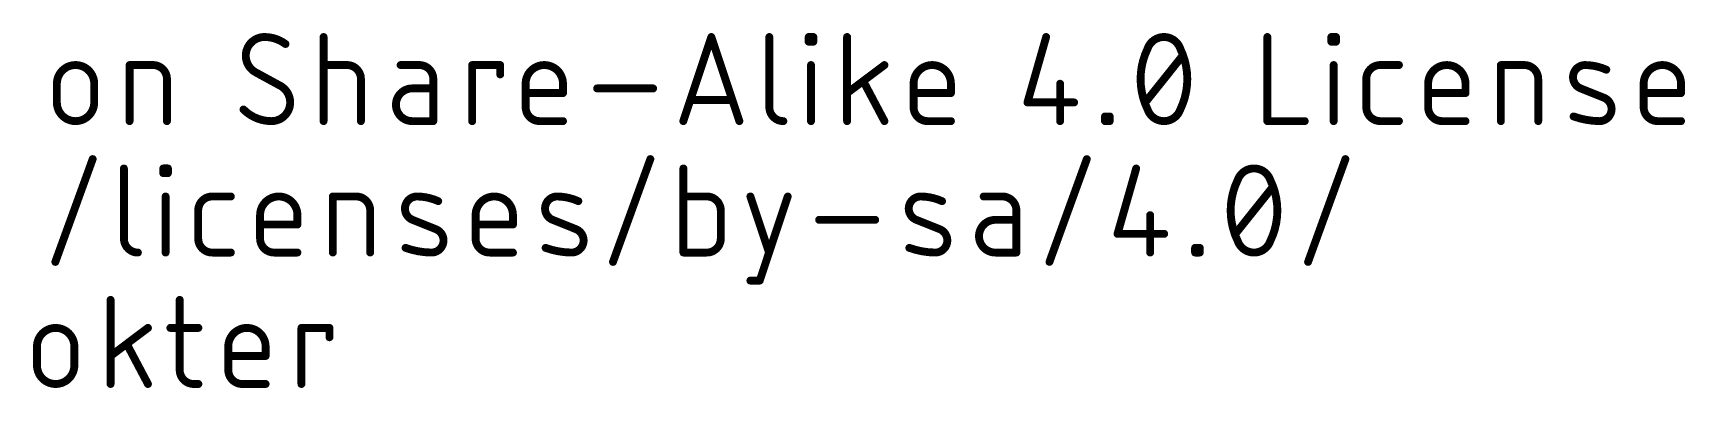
# Model space of a CAD drawing. Extents: x -29.2 to 57.4, y -10.7 to 25.5.
# Drawn here: x 25.46 to 57.41, y -10.16 to -3.3 of the extents above; entities that cross this region are included whole.
import ezdxf

# ---------------------------------------------------------------- set-up
doc = ezdxf.new("R2010")
doc.units = 0
doc.layers.add('51', color=253, linetype='CONTINUOUS')

msp = doc.modelspace()

# ---------------------------------------------------------------- linework, layer by layer
at = {"layer": '51'}
for points, const_width in [([(29.9326, -3.3782, 0.4142), (29.5713, -3.7394)], 0.1524), ([(30.339, -3.5137, 0.1623), (29.9326, -3.3782)], 0.1524), ([(29.9326, -3.3401, 1), (29.9326, -3.4163)], 0.0762), ([(29.9326, -3.4163, 1), (29.9326, -3.3401)], 0.0762), ([(30.3161, -3.5441, 1), (30.3618, -3.4832)], 0.0762), ([(31.1135, -3.3782, 1), (31.0373, -3.3782)], 0.0762), ([(38.6111, -3.3662, 1), (38.5388, -3.3902)], 0.0762), ([(38.6111, -3.3902, 1), (38.5388, -3.3662)], 0.0762), ([(39.7344, -3.3782, 1), (39.6582, -3.3782)], 0.0762), ([(40.4957, -3.3782, 1), (40.4195, -3.3782)], 0.0762), ([(40.4576, -3.3401, 1), (40.4576, -3.4163)], 0.0762), ([(40.4576, -3.4304, 1), (40.4576, -3.5066)], 0.0762), ([(40.4195, -3.4685, 1), (40.4957, -3.4685)], 0.0762), ([(40.586, -3.3782, 1), (40.5098, -3.3782)], 0.0762), ([(40.5098, -3.4685, 1), (40.586, -3.4685)], 0.0762), ([(40.5479, -3.4163, 1), (40.5479, -3.3401)], 0.0762), ([(40.5479, -3.5066, 1), (40.5479, -3.4304)], 0.0762), ([(41.2386, -3.3782, 1), (41.1624, -3.3782)], 0.0762), ([(45.0863, -3.3887, 1), (45.0131, -3.3677)], 0.0762), ([(47.3284, -3.3782, 0.3205), (47.0123, -3.604)], 0.1524), ([(47.6445, -3.604, 0.3205), (47.3284, -3.3782)], 0.1524), ([(47.3284, -3.3401, 1), (47.3284, -3.4163)], 0.0762), ([(47.3284, -3.4163, 1), (47.3284, -3.3401)], 0.0762), ([(49.3668, -3.3782, 1), (49.2906, -3.3782)], 0.0762), ([(50.6039, -3.3782, 1), (50.5277, -3.3782)], 0.0762), ([(50.5658, -3.3401, 1), (50.5658, -3.4163)], 0.0762), ([(50.5658, -3.4304, 1), (50.5658, -3.5066)], 0.0762), ([(50.5277, -3.4685, 1), (50.6039, -3.4685)], 0.0762), ([(50.6942, -3.3782, 1), (50.618, -3.3782)], 0.0762), ([(50.618, -3.4685, 1), (50.6942, -3.4685)], 0.0762), ([(50.6561, -3.4163, 1), (50.6561, -3.3401)], 0.0762), ([(50.6561, -3.5066, 1), (50.6561, -3.4304)], 0.0762), ([(29.5713, -3.7394, 0.2656), (29.752, -4.0555)], 0.1524), ([(29.6094, -3.7394, 1), (29.5332, -3.7394)], 0.0762), ([(29.5332, -3.7394, 1), (29.6094, -3.7394)], 0.0762), ([(47.0123, -3.604, 0.1139), (46.8768, -4.191)], 0.1524), ([(46.9763, -3.5916, 1), (47.0483, -3.6163)], 0.0762), ([(47.0466, -3.6207, 1), (46.9781, -3.5873)], 0.0762), ([(47.6787, -3.5873, 1), (47.6102, -3.6207)], 0.0762), ([(47.7799, -4.191, 0.1139), (47.6445, -3.604)], 0.1524), ([(47.6084, -3.6163, 1), (47.6805, -3.5916)], 0.0762), ([(47.7194, -3.7632, 1), (47.6599, -3.7156)], 0.0762), ([(26.6396, -4.2813, 1), (25.9171, -4.2813)], 0.1524), ([(27.362, -3.9201, 1), (27.2858, -3.9201)], 0.0762), ([(27.3239, -3.882, 1), (27.3239, -3.9582)], 0.0762), ([(28.0464, -4.191, 0.4142), (27.7755, -3.9201)], 0.1524), ([(27.7755, -3.882, 1), (27.7755, -3.9582)], 0.0762), ([(27.7755, -3.9582, 1), (27.7755, -3.882)], 0.0762), ([(28.0845, -4.191, 1), (28.0083, -4.191)], 0.0762), ([(28.0083, -4.191, 1), (28.0845, -4.191)], 0.0762), ([(29.7702, -4.0221, 1), (29.7337, -4.089)], 0.0762), ([(29.7326, -4.0884, 1), (29.7713, -4.0227)], 0.0762), ([(31.0754, -3.882, 1), (31.0754, -3.9582)], 0.0762), ([(31.7979, -4.191, 0.4142), (31.527, -3.9201)], 0.1524), ([(31.527, -3.882, 1), (31.527, -3.9582)], 0.0762), ([(31.527, -3.9582, 1), (31.527, -3.882)], 0.0762), ([(31.836, -4.191, 1), (31.7598, -4.191)], 0.0762), ([(31.7598, -4.191, 1), (31.836, -4.191)], 0.0762), ([(32.5652, -3.882, 1), (32.5652, -3.9582)], 0.0762), ([(33.1974, -4.191, 0.4142), (32.9264, -3.9201)], 0.1524), ([(32.9264, -3.882, 1), (32.9264, -3.9582)], 0.0762), ([(32.9264, -3.9582, 1), (32.9264, -3.882)], 0.0762), ([(33.2355, -4.191, 1), (33.1593, -4.191)], 0.0762), ([(33.1593, -4.191, 1), (33.2355, -4.191)], 0.0762), ([(33.9877, -3.9201, 1), (33.9115, -3.9201)], 0.0762), ([(33.9496, -3.882, 1), (33.9496, -3.9582)], 0.0762), ([(34.5296, -3.9201, 1), (34.4534, -3.9201)], 0.0762), ([(34.4534, -4.1007, 1), (34.5296, -4.1007)], 0.0762), ([(34.4915, -3.9582, 1), (34.4915, -3.882)], 0.0762), ([(35.7057, -4.2813, 1), (34.9832, -4.2813)], 0.1524), ([(40.5409, -3.9201, 1), (40.4647, -3.9201)], 0.0762), ([(41.9458, -3.9505, 1), (41.9001, -3.8896)], 0.0762), ([(43.2087, -4.2813, 1), (42.4862, -4.2813)], 0.1524), ([(46.8768, -4.191, 0.1139), (47.0123, -4.778)], 0.1524), ([(46.9149, -4.191, 1), (46.8387, -4.191)], 0.0762), ([(46.8387, -4.191, 1), (46.9149, -4.191)], 0.0762), ([(47.6445, -4.778, 0.1139), (47.7799, -4.191)], 0.1524), ([(47.818, -4.191, 1), (47.7418, -4.191)], 0.0762), ([(47.7418, -4.191, 1), (47.818, -4.191)], 0.0762), ([(50.649, -3.9201, 1), (50.5728, -3.9201)], 0.0762), ([(51.5124, -3.9201, 0.4142), (51.2414, -4.191)], 0.1524), ([(51.2795, -4.191, 1), (51.2033, -4.191)], 0.0762), ([(51.2033, -4.191, 1), (51.2795, -4.191)], 0.0762), ([(51.5124, -3.882, 1), (51.5124, -3.9582)], 0.0762), ([(51.5124, -3.9582, 1), (51.5124, -3.882)], 0.0762), ([(51.8736, -3.9582, 1), (51.8736, -3.882)], 0.0762), ([(53.1606, -4.2813, 1), (52.4381, -4.2813)], 0.1524), ([(53.883, -3.9201, 1), (53.8068, -3.9201)], 0.0762), ([(53.8449, -3.882, 1), (53.8449, -3.9582)], 0.0762), ([(54.5674, -4.191, 0.4142), (54.2964, -3.9201)], 0.1524), ([(54.2964, -3.882, 1), (54.2964, -3.9582)], 0.0762), ([(54.2964, -3.9582, 1), (54.2964, -3.882)], 0.0762), ([(54.6055, -4.191, 1), (54.5293, -4.191)], 0.0762), ([(54.5293, -4.191, 1), (54.6055, -4.191)], 0.0762), ([(55.4775, -3.9201, 0.8318), (55.3872, -4.3716)], 0.1524), ([(55.478, -3.882, 1), (55.4769, -3.9582)], 0.0762), ([(55.8839, -4.0104, 0.1026), (55.4775, -3.9201)], 0.1524), ([(55.4769, -3.9582, 1), (55.478, -3.882)], 0.0762), ([(55.8682, -4.0451, 1), (55.8995, -3.9756)], 0.0762), ([(57.3289, -4.2813, 1), (56.6064, -4.2813)], 0.1524), ([(25.9552, -4.2813, 1), (25.879, -4.2813)], 0.0762), ([(25.879, -4.2813, 1), (25.9552, -4.2813)], 0.0762), ([(26.6777, -4.2813, 1), (26.6015, -4.2813)], 0.0762), ([(26.6015, -4.2813, 1), (26.6777, -4.2813)], 0.0762), ([(30.268, -4.2936, 1), (30.2293, -4.3593)], 0.0762), ([(30.4293, -4.6426, 0.2656), (30.2487, -4.3265)], 0.1524), ([(30.2304, -4.3599, 1), (30.2669, -4.293)], 0.0762), ([(32.791, -4.3716, 1), (32.791, -5.0038)], 0.1524), ([(32.791, -4.3335, 1), (32.791, -4.4097)], 0.0762), ([(32.791, -4.4097, 1), (32.791, -4.3335)], 0.0762), ([(33.1974, -4.4097, 1), (33.1974, -4.3335)], 0.0762), ([(35.0213, -4.2813, 1), (34.9451, -4.2813)], 0.0762), ([(34.9451, -4.2813, 1), (35.0213, -4.2813)], 0.0762), ([(34.9832, -4.4238, 1), (34.9832, -4.5)], 0.0762), ([(35.7438, -4.2813, 1), (35.6676, -4.2813)], 0.0762), ([(35.6676, -4.2813, 1), (35.7438, -4.2813)], 0.0762), ([(35.6676, -4.4619, 1), (35.7438, -4.4619)], 0.0762), ([(35.7057, -4.5, 1), (35.7057, -4.4238)], 0.0762), ([(36.3657, -4.3335, 1), (36.3657, -4.4097)], 0.0762), ([(37.4494, -4.4097, 1), (37.4494, -4.3335)], 0.0762), ([(41.1776, -4.4315, 1), (41.2233, -4.4924)], 0.0762), ([(41.5502, -4.2183, 1), (41.4829, -4.254)], 0.0762), ([(42.5243, -4.2813, 1), (42.4481, -4.2813)], 0.0762), ([(42.4481, -4.2813, 1), (42.5243, -4.2813)], 0.0762), ([(42.4862, -4.4238, 1), (42.4862, -4.5)], 0.0762), ([(43.2468, -4.2813, 1), (43.1706, -4.2813)], 0.0762), ([(43.1706, -4.2813, 1), (43.2468, -4.2813)], 0.0762), ([(43.1706, -4.4619, 1), (43.2468, -4.4619)], 0.0762), ([(43.2087, -4.5, 1), (43.2087, -4.4238)], 0.0762), ([(45.3587, -4.2813, 1), (45.2825, -4.2813)], 0.0762), ([(52.4762, -4.2813, 1), (52.4, -4.2813)], 0.0762), ([(52.4, -4.2813, 1), (52.4762, -4.2813)], 0.0762), ([(52.4381, -4.4238, 1), (52.4381, -4.5)], 0.0762), ([(53.1987, -4.2813, 1), (53.1225, -4.2813)], 0.0762), ([(53.1225, -4.2813, 1), (53.1987, -4.2813)], 0.0762), ([(53.1225, -4.4619, 1), (53.1987, -4.4619)], 0.0762), ([(53.1606, -4.5, 1), (53.1606, -4.4238)], 0.0762), ([(55.4013, -4.3363, 1), (55.373, -4.407)], 0.0762), ([(55.373, -4.407, 1), (55.4013, -4.3362)], 0.0762), ([(56.6445, -4.2813, 1), (56.5683, -4.2813)], 0.0762), ([(56.5683, -4.2813, 1), (56.6445, -4.2813)], 0.0762), ([(56.6064, -4.4238, 1), (56.6064, -4.5)], 0.0762), ([(57.367, -4.2813, 1), (57.2908, -4.2813)], 0.0762), ([(57.2908, -4.2813, 1), (57.367, -4.2813)], 0.0762), ([(57.2908, -4.4619, 1), (57.367, -4.4619)], 0.0762), ([(57.3289, -4.5, 1), (57.3289, -4.4238)], 0.0762), ([(25.9171, -4.6426, 1), (26.6396, -4.6426)], 0.1524), ([(25.9552, -4.6426, 1), (25.879, -4.6426)], 0.0762), ([(25.879, -4.6426, 1), (25.9552, -4.6426)], 0.0762), ([(26.6777, -4.6426, 1), (26.6015, -4.6426)], 0.0762), ([(26.6015, -4.6426, 1), (26.6777, -4.6426)], 0.0762), ([(29.5532, -4.7512, 1), (29.4991, -4.8049)], 0.0762), ([(29.5262, -4.778, 0.2), (30.0681, -5.0038)], 0.1524), ([(30.0681, -5.0038, 0.4142), (30.4293, -4.6426)], 0.1524), ([(30.4674, -4.6426, 1), (30.3912, -4.6426)], 0.0762), ([(30.3912, -4.6426, 1), (30.4674, -4.6426)], 0.0762), ([(34.9832, -4.7329, 0.4142), (35.2541, -5.0038)], 0.1524), ([(35.0213, -4.7329, 1), (34.9451, -4.7329)], 0.0762), ([(34.9451, -4.7329, 1), (35.0213, -4.7329)], 0.0762), ([(38.1685, -4.5593, 1), (38.1685, -4.6355)], 0.0762), ([(38.9813, -4.6355, 1), (38.9813, -4.5593)], 0.0762), ([(39.6963, -4.7329, 0.4142), (39.9672, -5.0038)], 0.1524), ([(39.7344, -4.7329, 1), (39.6582, -4.7329)], 0.0762), ([(39.6582, -4.7329, 1), (39.7344, -4.7329)], 0.0762), ([(42.4862, -4.7329, 0.4142), (42.7571, -5.0038)], 0.1524), ([(42.5243, -4.7329, 1), (42.4481, -4.7329)], 0.0762), ([(42.4481, -4.7329, 1), (42.5243, -4.7329)], 0.0762), ([(44.6518, -4.6321, 1), (44.7251, -4.653)], 0.0762), ([(44.6885, -4.6045, 1), (44.6885, -4.6807)], 0.0762), ([(45.5916, -4.6807, 1), (45.5916, -4.6045)], 0.0762), ([(46.9374, -4.6188, 1), (46.9969, -4.6664)], 0.0762), ([(47.0123, -4.778, 0.3205), (47.3284, -5.0038)], 0.1524), ([(47.0483, -4.7657, 1), (46.9763, -4.7904)], 0.0762), ([(46.9781, -4.7947, 1), (47.0466, -4.7613)], 0.0762), ([(47.3284, -5.0038, 0.3205), (47.6445, -4.778)], 0.1524), ([(47.6102, -4.7613, 1), (47.6787, -4.7947)], 0.0762), ([(47.6805, -4.7904, 1), (47.6084, -4.7657)], 0.0762), ([(51.2414, -4.7329, 0.4142), (51.5124, -5.0038)], 0.1524), ([(51.2795, -4.7329, 1), (51.2033, -4.7329)], 0.0762), ([(51.2033, -4.7329, 1), (51.2795, -4.7329)], 0.0762), ([(52.4381, -4.7329, 0.4142), (52.709, -5.0038)], 0.1524), ([(52.4762, -4.7329, 1), (52.4, -4.7329)], 0.0762), ([(52.4, -4.7329, 1), (52.4762, -4.7329)], 0.0762), ([(55.7484, -5.0038, 0.8318), (55.8387, -4.5522)], 0.1524), ([(55.8529, -4.5169, 1), (55.8246, -4.5876)], 0.0762), ([(55.8246, -4.5876, 1), (55.8529, -4.5169)], 0.0762), ([(56.6064, -4.7329, 0.4142), (56.8773, -5.0038)], 0.1524), ([(56.6445, -4.7329, 1), (56.5683, -4.7329)], 0.0762), ([(56.5683, -4.7329, 1), (56.6445, -4.7329)], 0.0762), ([(27.2858, -5.0038, 1), (27.362, -5.0038)], 0.0762), ([(28.0083, -5.0038, 1), (28.0845, -5.0038)], 0.0762), ([(30.0681, -4.9657, 1), (30.0681, -5.0419)], 0.0762), ([(30.0681, -5.0419, 1), (30.0681, -4.9657)], 0.0762), ([(31.0373, -5.0038, 1), (31.1135, -5.0038)], 0.0762), ([(31.7598, -5.0038, 1), (31.836, -5.0038)], 0.0762), ([(32.791, -4.9657, 1), (32.791, -5.0419)], 0.0762), ([(32.791, -5.0419, 1), (32.791, -4.9657)], 0.0762), ([(33.1593, -5.0038, 1), (33.2355, -5.0038)], 0.0762), ([(33.1974, -5.0419, 1), (33.1974, -4.9657)], 0.0762), ([(33.9115, -5.0038, 1), (33.9877, -5.0038)], 0.0762), ([(35.2541, -4.9657, 1), (35.2541, -5.0419)], 0.0762), ([(35.2541, -5.0419, 1), (35.2541, -4.9657)], 0.0762), ([(35.7057, -5.0419, 1), (35.7057, -4.9657)], 0.0762), ([(37.9969, -4.9918, 1), (38.0692, -5.0158)], 0.0762), ([(39.0806, -5.0158, 1), (39.1529, -4.9918)], 0.0762), ([(39.9672, -5.0419, 1), (39.9672, -4.9657)], 0.0762), ([(40.4647, -5.0038, 1), (40.5409, -5.0038)], 0.0762), ([(41.1624, -5.0038, 1), (41.2386, -5.0038)], 0.0762), ([(41.8893, -5.0216, 1), (41.9566, -4.986)], 0.0762), ([(42.7571, -4.9657, 1), (42.7571, -5.0419)], 0.0762), ([(42.7571, -5.0419, 1), (42.7571, -4.9657)], 0.0762), ([(43.2087, -5.0419, 1), (43.2087, -4.9657)], 0.0762), ([(45.2825, -5.0038, 1), (45.3587, -5.0038)], 0.0762), ([(46.2272, -4.9135, 1), (46.151, -4.9135)], 0.0762), ([(46.1891, -4.8754, 1), (46.1891, -4.9516)], 0.0762), ([(46.1891, -4.9657, 1), (46.1891, -5.0419)], 0.0762), ([(46.151, -5.0038, 1), (46.2272, -5.0038)], 0.0762), ([(46.3175, -4.9135, 1), (46.2413, -4.9135)], 0.0762), ([(46.2413, -5.0038, 1), (46.3175, -5.0038)], 0.0762), ([(46.2794, -4.9516, 1), (46.2794, -4.8754)], 0.0762), ([(46.2794, -5.0419, 1), (46.2794, -4.9657)], 0.0762), ([(47.3284, -4.9657, 1), (47.3284, -5.0419)], 0.0762), ([(47.3284, -5.0419, 1), (47.3284, -4.9657)], 0.0762), ([(49.3287, -4.9657, 1), (49.3287, -5.0419)], 0.0762), ([(49.2906, -5.0038, 1), (49.3668, -5.0038)], 0.0762), ([(50.0512, -5.0419, 1), (50.0512, -4.9657)], 0.0762), ([(50.5728, -5.0038, 1), (50.649, -5.0038)], 0.0762), ([(51.5124, -4.9657, 1), (51.5124, -5.0419)], 0.0762), ([(51.5124, -5.0419, 1), (51.5124, -4.9657)], 0.0762), ([(51.8736, -5.0419, 1), (51.8736, -4.9657)], 0.0762), ([(52.709, -4.9657, 1), (52.709, -5.0419)], 0.0762), ([(52.709, -5.0419, 1), (52.709, -4.9657)], 0.0762), ([(53.1606, -5.0419, 1), (53.1606, -4.9657)], 0.0762), ([(53.8068, -5.0038, 1), (53.883, -5.0038)], 0.0762), ([(54.5293, -5.0038, 1), (54.6055, -5.0038)], 0.0762), ([(55.2646, -4.8776, 1), (55.2388, -4.9493)], 0.0762), ([(55.2517, -4.9135, 0.083), (55.7484, -5.0038)], 0.1524), ([(55.7489, -4.9657, 1), (55.7479, -5.0419)], 0.0762), ([(55.7479, -5.0419, 1), (55.7489, -4.9657)], 0.0762), ([(56.8773, -4.9657, 1), (56.8773, -5.0419)], 0.0762), ([(56.8773, -5.0419, 1), (56.8773, -4.9657)], 0.0762), ([(57.3289, -5.0419, 1), (57.3289, -4.9657)], 0.0762), ([(26.6458, -5.7506, 1), (26.5742, -5.7246)], 0.0762), ([(37.4313, -5.7506, 1), (37.3597, -5.7246)], 0.0762), ([(45.8722, -5.7506, 1), (45.8006, -5.7246)], 0.0762), ([(50.8742, -5.7506, 1), (50.8025, -5.7246)], 0.0762), ([(27.2519, -5.9182, 1), (27.1757, -5.9182)], 0.0762), ([(28.0132, -5.9182, 1), (27.937, -5.9182)], 0.0762), ([(27.9751, -5.8801, 1), (27.9751, -5.9563)], 0.0762), ([(27.9751, -5.9704, 1), (27.9751, -6.0466)], 0.0762), ([(27.937, -6.0085, 1), (28.0132, -6.0085)], 0.0762), ([(28.1035, -5.9182, 1), (28.0273, -5.9182)], 0.0762), ([(28.0273, -6.0085, 1), (28.1035, -6.0085)], 0.0762), ([(28.0654, -5.9563, 1), (28.0654, -5.8801)], 0.0762), ([(28.0654, -6.0466, 1), (28.0654, -5.9704)], 0.0762), ([(38.0732, -5.9182, 1), (37.997, -5.9182)], 0.0762), ([(46.8283, -5.9287, 1), (46.755, -5.9077)], 0.0762), ([(48.7542, -6.144, 0.1139), (48.6187, -6.731)], 0.1524), ([(49.0703, -5.9182, 0.3205), (48.7542, -6.144)], 0.1524), ([(48.7885, -6.1607, 1), (48.72, -6.1273)], 0.0762), ([(49.3864, -6.144, 0.3205), (49.0703, -5.9182)], 0.1524), ([(49.0703, -5.8801, 1), (49.0703, -5.9563)], 0.0762), ([(49.0703, -5.9563, 1), (49.0703, -5.8801)], 0.0762), ([(49.4206, -6.1273, 1), (49.3521, -6.1607)], 0.0762), ([(49.5219, -6.731, 0.1139), (49.3864, -6.144)], 0.1524), ([(28.0584, -6.4601, 1), (27.9822, -6.4601)], 0.0762), ([(28.9217, -6.4601, 0.4142), (28.6508, -6.731)], 0.1524), ([(28.9217, -6.422, 1), (28.9217, -6.4982)], 0.0762), ([(28.9217, -6.4982, 1), (28.9217, -6.422)], 0.0762), ([(29.2829, -6.4982, 1), (29.2829, -6.422)], 0.0762), ([(30.5699, -6.8213, 1), (29.8474, -6.8213)], 0.1524), ([(31.2923, -6.4601, 1), (31.2161, -6.4601)], 0.0762), ([(31.2542, -6.422, 1), (31.2542, -6.4982)], 0.0762), ([(31.9767, -6.731, 0.4142), (31.7058, -6.4601)], 0.1524), ([(31.7058, -6.422, 1), (31.7058, -6.4982)], 0.0762), ([(31.7058, -6.4982, 1), (31.7058, -6.422)], 0.0762), ([(32.8868, -6.4601, 0.8318), (32.7965, -6.9116)], 0.1524), ([(32.8873, -6.422, 1), (32.8862, -6.4982)], 0.0762), ([(33.2932, -6.5504, 0.1026), (32.8868, -6.4601)], 0.1524), ([(32.8862, -6.4982, 1), (32.8873, -6.422)], 0.0762), ([(34.7382, -6.8213, 1), (34.0157, -6.8213)], 0.1524), ([(35.5962, -6.4601, 0.8318), (35.5059, -6.9116)], 0.1524), ([(36.0026, -6.5504, 0.1026), (35.5962, -6.4601)], 0.1524), ([(35.5968, -6.422, 1), (35.5957, -6.4982)], 0.0762), ([(35.5957, -6.4982, 1), (35.5968, -6.422)], 0.0762), ([(38.0351, -6.422, 1), (38.0351, -6.4982)], 0.0762), ([(38.7576, -6.731, 0.4142), (38.4866, -6.4601)], 0.1524), ([(38.4866, -6.422, 1), (38.4866, -6.4982)], 0.0762), ([(38.4866, -6.4982, 1), (38.4866, -6.422)], 0.0762), ([(39.3665, -6.448, 1), (39.2942, -6.4721)], 0.0762), ([(40.089, -6.4721, 1), (40.0167, -6.448)], 0.0762), ([(42.6302, -6.4601, 0.8318), (42.5399, -6.9116)], 0.1524), ([(43.0366, -6.5504, 0.1026), (42.6302, -6.4601)], 0.1524), ([(42.6308, -6.422, 1), (42.6297, -6.4982)], 0.0762), ([(42.6297, -6.4982, 1), (42.6308, -6.422)], 0.0762), ([(43.8422, -6.422, 1), (43.8422, -6.4982)], 0.0762), ([(44.4743, -6.731, 0.4142), (44.2034, -6.4601)], 0.1524), ([(44.2034, -6.422, 1), (44.2034, -6.4982)], 0.0762), ([(44.2034, -6.4982, 1), (44.2034, -6.422)], 0.0762), ([(48.7182, -6.1316, 1), (48.7903, -6.1563)], 0.0762), ([(49.3503, -6.1563, 1), (49.4224, -6.1316)], 0.0762), ([(49.4613, -6.3032, 1), (49.4018, -6.2556)], 0.0762), ([(28.6889, -6.731, 1), (28.6127, -6.731)], 0.0762), ([(28.6127, -6.731, 1), (28.6889, -6.731)], 0.0762), ([(32.0148, -6.731, 1), (31.9386, -6.731)], 0.0762), ([(31.9386, -6.731, 1), (32.0148, -6.731)], 0.0762), ([(33.2776, -6.5851, 1), (33.3088, -6.5156)], 0.0762), ([(35.987, -6.5851, 1), (36.0182, -6.5156)], 0.0762), ([(38.7957, -6.731, 1), (38.7195, -6.731)], 0.0762), ([(38.7195, -6.731, 1), (38.7957, -6.731)], 0.0762), ([(43.021, -6.5851, 1), (43.0523, -6.5156)], 0.0762), ([(44.5124, -6.731, 1), (44.4362, -6.731)], 0.0762), ([(44.4362, -6.731, 1), (44.5124, -6.731)], 0.0762), ([(48.6187, -6.731, 0.1139), (48.7542, -7.318)], 0.1524), ([(48.6568, -6.731, 1), (48.5806, -6.731)], 0.0762), ([(48.5806, -6.731, 1), (48.6568, -6.731)], 0.0762), ([(49.3864, -7.318, 0.1139), (49.5219, -6.731)], 0.1524), ([(49.56, -6.731, 1), (49.4838, -6.731)], 0.0762), ([(49.4838, -6.731, 1), (49.56, -6.731)], 0.0762), ([(29.8855, -6.8213, 1), (29.8093, -6.8213)], 0.0762), ([(29.8093, -6.8213, 1), (29.8855, -6.8213)], 0.0762), ([(29.8474, -6.9638, 1), (29.8474, -7.04)], 0.0762), ([(30.608, -6.8213, 1), (30.5318, -6.8213)], 0.0762), ([(30.5318, -6.8213, 1), (30.608, -6.8213)], 0.0762), ([(30.5318, -7.0019, 1), (30.608, -7.0019)], 0.0762), ([(30.5699, -7.04, 1), (30.5699, -6.9638)], 0.0762), ([(32.8106, -6.8763, 1), (32.7823, -6.947)], 0.0762), ([(32.7823, -6.947, 1), (32.8106, -6.8762)], 0.0762), ([(33.1577, -7.5438, 0.8318), (33.248, -7.0922)], 0.1524), ([(33.2622, -7.0569, 1), (33.2339, -7.1276)], 0.0762), ([(33.2339, -7.1276, 1), (33.2622, -7.0569)], 0.0762), ([(34.0538, -6.8213, 1), (33.9776, -6.8213)], 0.0762), ([(33.9776, -6.8213, 1), (34.0538, -6.8213)], 0.0762), ([(34.0157, -6.9638, 1), (34.0157, -7.04)], 0.0762), ([(34.7763, -6.8213, 1), (34.7001, -6.8213)], 0.0762), ([(34.7001, -6.8213, 1), (34.7763, -6.8213)], 0.0762), ([(34.7001, -7.0019, 1), (34.7763, -7.0019)], 0.0762), ([(34.7382, -7.04, 1), (34.7382, -6.9638)], 0.0762), ([(35.52, -6.8763, 1), (35.4917, -6.947)], 0.0762), ([(35.4917, -6.947, 1), (35.52, -6.8762)], 0.0762), ([(35.8671, -7.5438, 0.8318), (35.9575, -7.0922)], 0.1524), ([(35.9716, -7.0569, 1), (35.9433, -7.1276)], 0.0762), ([(35.9433, -7.1276, 1), (35.9716, -7.0569)], 0.0762), ([(40.6607, -6.8735, 1), (40.6607, -6.9497)], 0.0762), ([(41.7445, -6.9497, 1), (41.7445, -6.8735)], 0.0762), ([(42.5541, -6.8763, 1), (42.5258, -6.947)], 0.0762), ([(42.5258, -6.947, 1), (42.5541, -6.8762)], 0.0762), ([(42.9012, -7.5438, 0.8318), (42.9915, -7.0922)], 0.1524), ([(43.0056, -7.0569, 1), (42.9773, -7.1276)], 0.0762), ([(42.9773, -7.1276, 1), (43.0056, -7.0569)], 0.0762), ([(44.0679, -6.9116, 1), (44.0679, -7.5438)], 0.1524), ([(44.0679, -6.8735, 1), (44.0679, -6.9497)], 0.0762), ([(44.0679, -6.9497, 1), (44.0679, -6.8735)], 0.0762), ([(44.4743, -6.9497, 1), (44.4743, -6.8735)], 0.0762), ([(47.1007, -6.8213, 1), (47.0245, -6.8213)], 0.0762), ([(27.2138, -7.2729, 0.4142), (27.4847, -7.5438)], 0.1524), ([(27.2519, -7.2729, 1), (27.1757, -7.2729)], 0.0762), ([(27.1757, -7.2729, 1), (27.2519, -7.2729)], 0.0762), ([(28.6508, -7.2729, 0.4142), (28.9217, -7.5438)], 0.1524), ([(28.6889, -7.2729, 1), (28.6127, -7.2729)], 0.0762), ([(28.6127, -7.2729, 1), (28.6889, -7.2729)], 0.0762), ([(29.8474, -7.2729, 0.4142), (30.1183, -7.5438)], 0.1524), ([(29.8855, -7.2729, 1), (29.8093, -7.2729)], 0.0762), ([(29.8093, -7.2729, 1), (29.8855, -7.2729)], 0.0762), ([(34.0157, -7.2729, 0.4142), (34.2867, -7.5438)], 0.1524), ([(34.0538, -7.2729, 1), (33.9776, -7.2729)], 0.0762), ([(33.9776, -7.2729, 1), (34.0538, -7.2729)], 0.0762), ([(38.4866, -7.5438, 0.4142), (38.7576, -7.2729)], 0.1524), ([(38.7956, -7.2729, 1), (38.7195, -7.2729)], 0.0762), ([(38.7195, -7.2729, 1), (38.7957, -7.2729)], 0.0762), ([(46.3937, -7.1721, 1), (46.467, -7.193)], 0.0762), ([(46.4304, -7.1445, 1), (46.4304, -7.2207)], 0.0762), ([(47.3335, -7.2207, 1), (47.3335, -7.1445)], 0.0762), ([(48.6793, -7.1588, 1), (48.7388, -7.2064)], 0.0762), ([(48.7542, -7.318, 0.3205), (49.0703, -7.5438)], 0.1524), ([(48.7903, -7.3057, 1), (48.7182, -7.3304)], 0.0762), ([(48.72, -7.3347, 1), (48.7885, -7.3013)], 0.0762), ([(49.0703, -7.5438, 0.3205), (49.3864, -7.318)], 0.1524), ([(49.3521, -7.3013, 1), (49.4206, -7.3347)], 0.0762), ([(49.4224, -7.3304, 1), (49.3504, -7.3057)], 0.0762), ([(27.4847, -7.5819, 1), (27.4847, -7.5057)], 0.0762), ([(27.9822, -7.5438, 1), (28.0584, -7.5438)], 0.0762), ([(28.9217, -7.5057, 1), (28.9217, -7.5819)], 0.0762), ([(28.9217, -7.5819, 1), (28.9217, -7.5057)], 0.0762), ([(29.2829, -7.5819, 1), (29.2829, -7.5057)], 0.0762), ([(30.1183, -7.5057, 1), (30.1183, -7.5819)], 0.0762), ([(30.1183, -7.5819, 1), (30.1183, -7.5057)], 0.0762), ([(30.5699, -7.5819, 1), (30.5699, -7.5057)], 0.0762), ([(31.2161, -7.5438, 1), (31.2923, -7.5438)], 0.0762), ([(31.9386, -7.5438, 1), (32.0148, -7.5438)], 0.0762), ([(32.6739, -7.4176, 1), (32.6481, -7.4893)], 0.0762), ([(32.661, -7.4535, 0.083), (33.1577, -7.5438)], 0.1524), ([(33.1583, -7.5057, 1), (33.1572, -7.5819)], 0.0762), ([(33.1572, -7.5819, 1), (33.1583, -7.5057)], 0.0762), ([(34.2867, -7.5057, 1), (34.2867, -7.5819)], 0.0762), ([(34.2867, -7.5819, 1), (34.2867, -7.5057)], 0.0762), ([(34.7382, -7.5819, 1), (34.7382, -7.5057)], 0.0762), ([(35.3833, -7.4176, 1), (35.3575, -7.4893)], 0.0762), ([(35.3704, -7.4535, 0.083), (35.8671, -7.5438)], 0.1524), ([(35.8677, -7.5057, 1), (35.8666, -7.5819)], 0.0762), ([(35.8666, -7.5819, 1), (35.8677, -7.5057)], 0.0762), ([(38.0351, -7.5057, 1), (38.0351, -7.5819)], 0.0762), ([(37.997, -7.5438, 1), (38.0732, -7.5438)], 0.0762), ([(38.4866, -7.5057, 1), (38.4866, -7.5819)], 0.0762), ([(38.4866, -7.5819, 1), (38.4866, -7.5057)], 0.0762), ([(39.6554, -7.5558, 1), (39.7277, -7.5318)], 0.0762), ([(42.4174, -7.4176, 1), (42.3916, -7.4893)], 0.0762), ([(42.4045, -7.4535, 0.083), (42.9012, -7.5438)], 0.1524), ([(42.9017, -7.5057, 1), (42.9006, -7.5819)], 0.0762), ([(42.9006, -7.5819, 1), (42.9017, -7.5057)], 0.0762), ([(44.0679, -7.5057, 1), (44.0679, -7.5819)], 0.0762), ([(44.0679, -7.5819, 1), (44.0679, -7.5057)], 0.0762), ([(44.4362, -7.5438, 1), (44.5124, -7.5438)], 0.0762), ([(44.4743, -7.5819, 1), (44.4743, -7.5057)], 0.0762), ([(47.0245, -7.5438, 1), (47.1007, -7.5438)], 0.0762), ([(47.9691, -7.4535, 1), (47.8929, -7.4535)], 0.0762), ([(47.931, -7.4154, 1), (47.931, -7.4916)], 0.0762), ([(47.931, -7.5057, 1), (47.931, -7.5819)], 0.0762), ([(47.8929, -7.5438, 1), (47.9691, -7.5438)], 0.0762), ([(48.0594, -7.4535, 1), (47.9832, -7.4535)], 0.0762), ([(47.9832, -7.5438, 1), (48.0594, -7.5438)], 0.0762), ([(48.0213, -7.4916, 1), (48.0213, -7.4154)], 0.0762), ([(48.0213, -7.5819, 1), (48.0213, -7.5057)], 0.0762), ([(49.0703, -7.5057, 1), (49.0703, -7.5819)], 0.0762), ([(49.0703, -7.5819, 1), (49.0703, -7.5057)], 0.0762), ([(25.8517, -7.7114, 1), (25.9233, -7.7374)], 0.0762), ([(36.6372, -7.7114, 1), (36.7088, -7.7374)], 0.0762), ([(45.0781, -7.7114, 1), (45.1497, -7.7374)], 0.0762), ([(50.0801, -7.7114, 1), (50.1517, -7.7374)], 0.0762), ([(39.3303, -8.0476, 1), (39.3303, -8.1238)], 0.0762), ([(39.4748, -8.0736, 1), (39.5471, -8.0977)], 0.0762), ([(39.511, -8.1238, 1), (39.511, -8.0476)], 0.0762), ([(26.9944, -8.4582, 1), (26.9182, -8.4582)], 0.0762), ([(28.331, -8.4582, 1), (28.2548, -8.4582)], 0.0762), ([(26.2551, -9.3613, 1), (25.5326, -9.3613)], 0.1524), ([(27.7016, -9.0305, 1), (27.6559, -8.9696)], 0.0762), ([(28.1123, -8.962, 1), (28.1123, -9.0382)], 0.0762), ([(28.6542, -9.0382, 1), (28.6542, -8.962)], 0.0762), ([(29.9545, -9.3613, 1), (29.232, -9.3613)], 0.1524), ([(30.6854, -9.0001, 1), (30.6092, -9.0001)], 0.0762), ([(30.6473, -8.962, 1), (30.6473, -9.0382)], 0.0762), ([(31.2273, -9.0001, 1), (31.1511, -9.0001)], 0.0762), ([(31.1892, -9.0382, 1), (31.1892, -8.962)], 0.0762), ([(27.3061, -9.2983, 1), (27.2387, -9.334)], 0.0762), ([(31.1511, -9.1807, 1), (31.2273, -9.1807)], 0.0762), ([(25.5707, -9.3613, 1), (25.4945, -9.3613)], 0.0762), ([(25.4945, -9.3613, 1), (25.5707, -9.3613)], 0.0762), ([(26.2932, -9.3613, 1), (26.217, -9.3613)], 0.0762), ([(26.217, -9.3613, 1), (26.2932, -9.3613)], 0.0762), ([(26.9334, -9.5115, 1), (26.9792, -9.5724)], 0.0762), ([(29.2701, -9.3613, 1), (29.1939, -9.3613)], 0.0762), ([(29.1939, -9.3613, 1), (29.2701, -9.3613)], 0.0762), ([(29.232, -9.5038, 1), (29.232, -9.58)], 0.0762), ([(29.9926, -9.3613, 1), (29.9164, -9.3613)], 0.0762), ([(29.9164, -9.3613, 1), (29.9926, -9.3613)], 0.0762), ([(29.9164, -9.5419, 1), (29.9926, -9.5419)], 0.0762), ([(29.9545, -9.58, 1), (29.9545, -9.5038)], 0.0762), ([(25.5326, -9.7226, 1), (26.2551, -9.7226)], 0.1524), ([(25.5707, -9.7226, 1), (25.4945, -9.7226)], 0.0762), ([(25.4945, -9.7226, 1), (25.5707, -9.7226)], 0.0762), ([(26.2932, -9.7226, 1), (26.217, -9.7226)], 0.0762), ([(26.217, -9.7226, 1), (26.2932, -9.7226)], 0.0762), ([(28.2929, -9.8129, 0.4142), (28.5638, -10.0838)], 0.1524), ([(28.331, -9.8129, 1), (28.2548, -9.8129)], 0.0762), ([(28.2548, -9.8129, 1), (28.331, -9.8129)], 0.0762), ([(29.232, -9.8129, 0.4142), (29.5029, -10.0838)], 0.1524), ([(29.2701, -9.8129, 1), (29.1939, -9.8129)], 0.0762), ([(29.1939, -9.8129, 1), (29.2701, -9.8129)], 0.0762), ([(26.9182, -10.0838, 1), (26.9944, -10.0838)], 0.0762), ([(27.6451, -10.1016, 1), (27.7125, -10.066)], 0.0762), ([(28.5638, -10.0457, 1), (28.5638, -10.1219)], 0.0762), ([(28.5638, -10.1219, 1), (28.5638, -10.0457)], 0.0762), ([(28.6542, -10.1219, 1), (28.6542, -10.0457)], 0.0762), ([(29.5029, -10.0457, 1), (29.5029, -10.1219)], 0.0762), ([(29.5029, -10.1219, 1), (29.5029, -10.0457)], 0.0762), ([(29.9545, -10.1219, 1), (29.9545, -10.0457)], 0.0762), ([(30.6092, -10.0838, 1), (30.6854, -10.0838)], 0.0762)]:
    msp.add_lwpolyline(points, format="xyb", dxfattribs=dict(at, const_width=const_width))
at = {"layer": '51', "const_width": 0.1524}
for points in [[(31.0754, -5.0038), (31.0754, -3.3782)], [(38.033, -5.0038), (38.5749, -3.3782)], [(38.5749, -3.3782), (39.1168, -5.0038)], [(39.6963, -3.3782), (39.6963, -4.7329)], [(40.4576, -3.4685), (40.4576, -3.3782)], [(40.4576, -3.3782), (40.5479, -3.3782)], [(40.5479, -3.4685), (40.4576, -3.4685)], [(40.5479, -3.3782), (40.5479, -3.4685)], [(41.2005, -5.0038), (41.2005, -3.3782)], [(45.0497, -3.3782), (44.6885, -4.6426)], [(49.3287, -3.3782), (49.3287, -5.0038)], [(50.5658, -3.4685), (50.5658, -3.3782)], [(50.5658, -3.3782), (50.6561, -3.3782)], [(50.6561, -3.4685), (50.5658, -3.4685)], [(50.6561, -3.3782), (50.6561, -3.4685)], [(46.9671, -4.6426), (47.6896, -3.7394)], [(27.3239, -5.0038), (27.3239, -3.9201)], [(27.3239, -3.9201), (27.7755, -3.9201)], [(28.0464, -4.191), (28.0464, -5.0038)], [(30.2487, -4.3265), (29.752, -4.0555)], [(31.0754, -3.9201), (31.527, -3.9201)], [(31.7979, -4.191), (31.7979, -5.0038)], [(32.9264, -3.9201), (32.5652, -3.9201)], [(33.1974, -5.0038), (33.1974, -4.191)], [(33.9496, -5.0038), (33.9496, -3.9201)], [(33.9496, -3.9201), (34.4915, -3.9201)], [(34.4915, -3.9201), (34.4915, -4.1007)], [(40.5028, -5.0038), (40.5028, -3.9201)], [(41.923, -3.9201), (41.2005, -4.4619)], [(50.6109, -5.0038), (50.6109, -3.9201)], [(51.2414, -4.7329), (51.2414, -4.191)], [(51.5124, -3.9201), (51.8736, -3.9201)], [(53.8449, -5.0038), (53.8449, -3.9201)], [(53.8449, -3.9201), (54.2964, -3.9201)], [(54.5674, -4.191), (54.5674, -5.0038)], [(25.9171, -4.6426), (25.9171, -4.2813)], [(26.6396, -4.2813), (26.6396, -4.6426)], [(33.1974, -4.3716), (32.791, -4.3716)], [(34.9832, -4.7329), (34.9832, -4.2813)], [(35.7057, -4.4619), (34.9832, -4.4619)], [(35.7057, -4.2813), (35.7057, -4.4619)], [(36.3657, -4.3716), (37.4494, -4.3716)], [(41.923, -5.0038), (41.5166, -4.2362)], [(42.4862, -4.7329), (42.4862, -4.2813)], [(43.2087, -4.4619), (42.4862, -4.4619)], [(43.2087, -4.2813), (43.2087, -4.4619)], [(45.3206, -4.2813), (45.3206, -5.0038)], [(52.4381, -4.7329), (52.4381, -4.2813)], [(53.1606, -4.4619), (52.4381, -4.4619)], [(53.1606, -4.2813), (53.1606, -4.4619)], [(55.8387, -4.5522), (55.3872, -4.3716)], [(56.6064, -4.7329), (56.6064, -4.2813)], [(57.3289, -4.4619), (56.6064, -4.4619)], [(57.3289, -4.2813), (57.3289, -4.4619)], [(38.9813, -4.5974), (38.1685, -4.5974)], [(44.6885, -4.6426), (45.5916, -4.6426)], [(32.791, -5.0038), (33.1974, -5.0038)], [(35.7057, -5.0038), (35.2541, -5.0038)], [(43.2087, -5.0038), (42.7571, -5.0038)], [(46.1891, -5.0038), (46.1891, -4.9135)], [(46.1891, -4.9135), (46.2794, -4.9135)], [(46.2794, -5.0038), (46.1891, -5.0038)], [(46.2794, -4.9135), (46.2794, -5.0038)], [(49.3287, -5.0038), (50.0512, -5.0038)], [(51.8736, -5.0038), (51.5124, -5.0038)], [(53.1606, -5.0038), (52.709, -5.0038)], [(57.3289, -5.0038), (56.8773, -5.0038)], [(25.8875, -7.7244), (26.61, -5.7376)], [(36.673, -7.7244), (37.3955, -5.7376)], [(45.1139, -7.7244), (45.8364, -5.7376)], [(50.1159, -7.7244), (50.8384, -5.7376)], [(27.2138, -5.9182), (27.2138, -7.2729)], [(27.9751, -6.0085), (27.9751, -5.9182)], [(27.9751, -5.9182), (28.0654, -5.9182)], [(28.0654, -6.0085), (27.9751, -6.0085)], [(28.0654, -5.9182), (28.0654, -6.0085)], [(38.0351, -5.9182), (38.0351, -7.5438)], [(46.7916, -5.9182), (46.4304, -7.1826)], [(28.0203, -7.5438), (28.0203, -6.4601)], [(28.9217, -6.4601), (29.2829, -6.4601)], [(31.2542, -7.5438), (31.2542, -6.4601)], [(31.2542, -6.4601), (31.7058, -6.4601)], [(38.4866, -6.4601), (38.0351, -6.4601)], [(39.3303, -6.4601), (39.6916, -7.5438)], [(39.511, -8.0857), (40.0528, -6.4601)], [(44.2034, -6.4601), (43.8422, -6.4601)], [(48.7091, -7.1826), (49.4315, -6.2794)], [(28.6508, -7.2729), (28.6508, -6.731)], [(31.9767, -6.731), (31.9767, -7.5438)], [(38.7576, -7.2729), (38.7576, -6.731)], [(44.4743, -7.5438), (44.4743, -6.731)], [(29.8474, -7.2729), (29.8474, -6.8213)], [(30.5699, -7.0019), (29.8474, -7.0019)], [(30.5699, -6.8213), (30.5699, -7.0019)], [(33.248, -7.0922), (32.7965, -6.9116)], [(34.0157, -7.2729), (34.0157, -6.8213)], [(34.7382, -7.0019), (34.0157, -7.0019)], [(34.7382, -6.8213), (34.7382, -7.0019)], [(35.9575, -7.0922), (35.5059, -6.9116)], [(40.6607, -6.9116), (41.7445, -6.9116)], [(42.9915, -7.0922), (42.5399, -6.9116)], [(44.4743, -6.9116), (44.0679, -6.9116)], [(47.0626, -6.8213), (47.0626, -7.5438)], [(46.4304, -7.1826), (47.3335, -7.1826)], [(29.2829, -7.5438), (28.9217, -7.5438)], [(30.5699, -7.5438), (30.1183, -7.5438)], [(34.7382, -7.5438), (34.2867, -7.5438)], [(38.0351, -7.5438), (38.4866, -7.5438)], [(44.0679, -7.5438), (44.4743, -7.5438)], [(47.931, -7.5438), (47.931, -7.4535)], [(47.931, -7.4535), (48.0213, -7.4535)], [(48.0213, -7.5438), (47.931, -7.5438)], [(48.0213, -7.4535), (48.0213, -7.5438)], [(39.3303, -8.0857), (39.511, -8.0857)], [(26.9563, -10.0838), (26.9563, -8.4582)], [(28.2929, -8.4582), (28.2929, -9.8129)], [(27.6788, -9.0001), (26.9563, -9.5419)], [(28.1123, -9.0001), (28.6542, -9.0001)], [(30.6473, -10.0838), (30.6473, -9.0001)], [(30.6473, -9.0001), (31.1892, -9.0001)], [(31.1892, -9.0001), (31.1892, -9.1807)], [(27.6788, -10.0838), (27.2724, -9.3162)], [(25.5326, -9.7226), (25.5326, -9.3613)], [(26.2551, -9.3613), (26.2551, -9.7226)], [(29.232, -9.8129), (29.232, -9.3613)], [(29.9545, -9.5419), (29.232, -9.5419)], [(29.9545, -9.3613), (29.9545, -9.5419)], [(28.5638, -10.0838), (28.6542, -10.0838)], [(29.9545, -10.0838), (29.5029, -10.0838)]]:
    msp.add_lwpolyline(points, dxfattribs=at)

doc.saveas('drawing.dxf')
